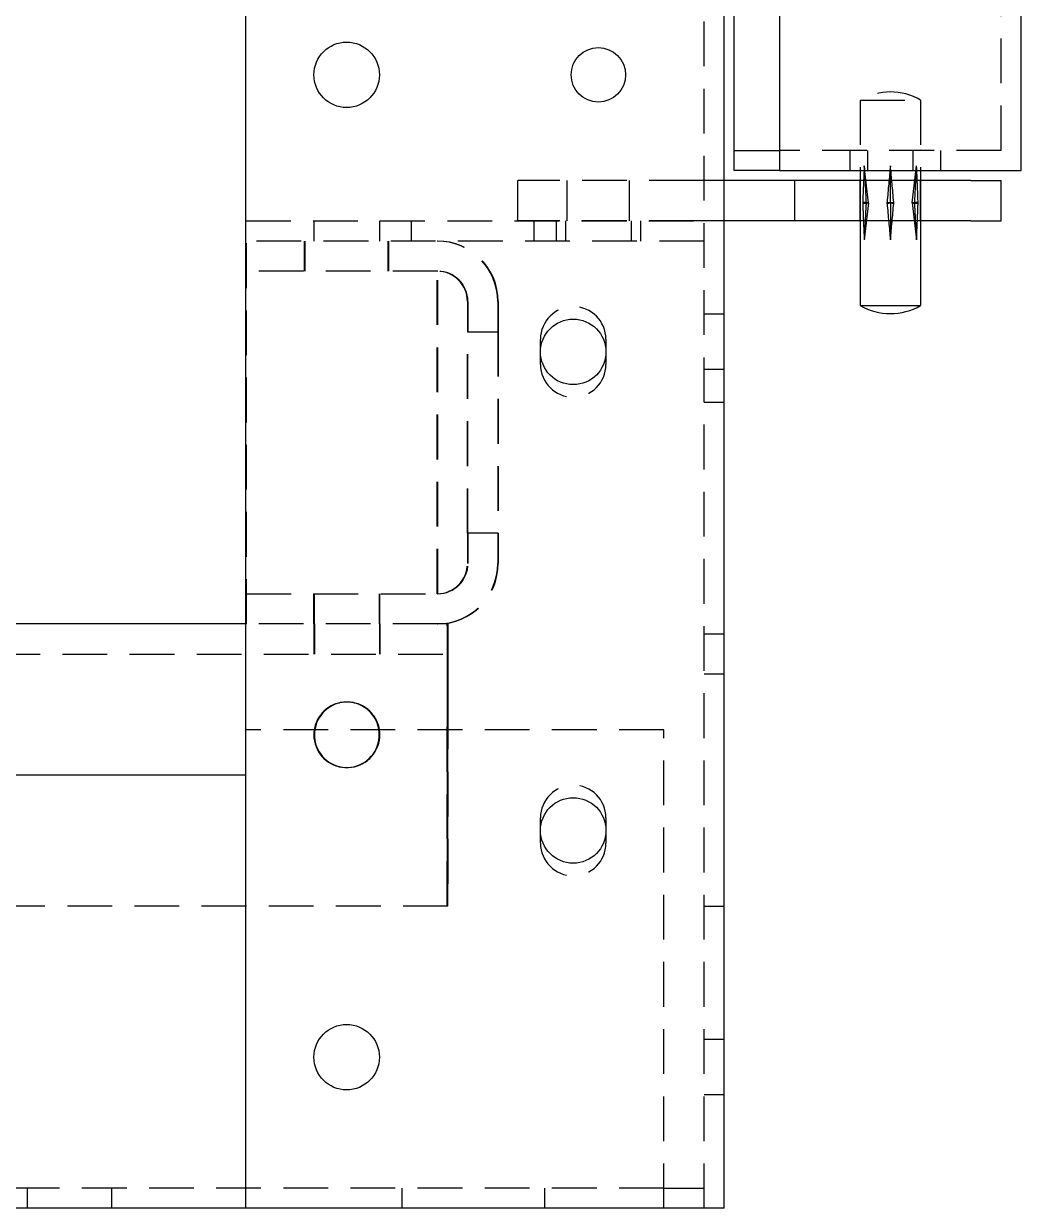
# Model space of a CAD drawing. Header units: millimetres. Extents: x -116965 to 323937, y 291661 to 566926.
# Drawn here: x -23491.9 to -23421.1, y 302774.6 to 302858.6 of the extents above; entities that cross this region are included whole.
import ezdxf

# ---------------------------------------------------------------- set-up
doc = ezdxf.new("R2010")
doc.units = ezdxf.units.MM
doc.linetypes.add('HIDDEN2', pattern=[4.7625, 3.175, -1.5875])
doc.layers.add('ALPHA', color=255, linetype='Continuous')
doc.layers.add('Pointille_Court', color=40, linetype='HIDDEN2', lineweight=25)

msp = doc.modelspace()

# ---------------------------------------------------------------- linework, layer by layer
at = {"layer": 'ALPHA'}
for p, q in [((-23476.096351, 302774.568384), (-23476.096351, 303595.996955)), ((-23442.167779, 302774.568384), (-23442.167779, 303595.996955)), ((-23438.239208, 302985.996955), (-23438.239208, 302848.139813)), ((-23421.096351, 302848.139813), (-23421.096351, 302985.996955)), ((-23441.453493, 302849.568384), (-23441.453493, 302984.568384)), ((-23441.453493, 302848.139813), (-23441.453493, 302849.568384)), ((-23441.453493, 302849.568384), (-23438.239208, 302849.568384)), ((-23438.239208, 302848.139813), (-23441.453493, 302848.139813)), ((-23438.239208, 302848.139813), (-23421.096351, 302848.139813)), ((-23432.524922, 302848.139813), (-23432.524922, 302847.425527)), ((-23428.239208, 302848.139813), (-23428.239208, 302847.425527)), ((-23437.167779, 302847.425527), (-23442.167779, 302847.425527)), ((-23437.167779, 302844.568384), (-23437.167779, 302847.425527)), ((-23424.667779, 302847.425527), (-23437.167779, 302847.425527)), ((-23424.667779, 302847.425527), (-23422.524922, 302847.425527)), ((-23422.524922, 302844.568384), (-23422.524922, 302847.425527)), ((-23437.167779, 302844.568384), (-23442.167779, 302844.568384)), ((-23424.667779, 302844.568384), (-23437.167779, 302844.568384)), ((-23432.524922, 302844.568384), (-23432.524922, 302838.568384)), ((-23428.239208, 302844.568384), (-23428.239208, 302838.568384)), ((-23424.667779, 302844.568384), (-23422.524922, 302844.568384)), ((-23432.524922, 302838.568384), (-23428.239208, 302838.568384)), ((-23476.096351, 302815.996955), (-23498.914718, 302815.996955)), ((-23476.096351, 302805.28267), (-23836.810636, 302805.28267)), ((-23476.096351, 302774.568384), (-23836.810636, 302774.568384)), ((-23442.167779, 302774.568384), (-23476.096351, 302774.568384))]:
    msp.add_line(p, q, dxfattribs=at)
for centre, radius in [((-23468.953493, 302854.925527), 2.321429), ((-23451.096351, 302854.925527), 1.928571), ((-23452.882065, 302835.28267), 2.321429), ((-23452.882065, 302801.354098), 2.321429), ((-23468.953493, 302785.28267), 2.321429)]:
    msp.add_circle(centre, radius, dxfattribs=at)
msp.add_arc((-23430.382065, 302842.300527), 4.303571, 240.13716564, 299.86283436, dxfattribs=at)
for centre, major_axis, ratio, start_param, end_param in [((-23430.382065, 302832.865642), (0.178496, -27.382401), 0.077984763, 4.120136186, 4.151245589), ((-23430.382065, 302832.865642), (-1.940249, 27.382328), 0.03321647, 0.976698248, 1.007807652), ((-23430.382065, 302832.865642), (1.940249, 27.382328), 0.03321647, 5.275377656, 5.306487059), ((-23430.382065, 302832.865642), (-0.178496, -27.382401), 0.077984763, 2.131939718, 2.163049122), ((-23430.382065, 302858.842555), (0.178496, 27.382401), 0.077984763, 2.119666454, 2.177789809), ((-23430.382065, 302858.842555), (-1.940249, -27.382328), 0.03321647, 5.263104392, 5.321227747), ((-23430.382065, 302858.842555), (1.940249, -27.382328), 0.03321647, 0.96195756, 1.020080915), ((-23430.382065, 302858.842555), (-0.178496, 27.382401), 0.077984763, 4.105395498, 4.163518853)]:
    msp.add_ellipse(centre, major_axis=major_axis, ratio=ratio, start_param=start_param, end_param=end_param, dxfattribs=at)
at = {"layer": 'Pointille_Court'}
for p, q in [((-23443.596351, 302774.568384), (-23443.596351, 303595.996955)), ((-23422.524922, 302849.568384), (-23422.524922, 302984.568384)), ((-23432.524922, 302853.139813), (-23432.524922, 302848.139813)), ((-23432.524922, 302853.139813), (-23428.239208, 302853.139813)), ((-23428.239208, 302853.139813), (-23428.239208, 302848.139813)), ((-23422.524922, 302849.568384), (-23438.239208, 302849.568384)), ((-23433.239208, 302848.139813), (-23433.239208, 302849.568384)), ((-23431.989208, 302848.139813), (-23431.989208, 302849.568384)), ((-23428.774922, 302848.139813), (-23428.774922, 302849.568384)), ((-23426.810636, 302848.139813), (-23426.810636, 302849.568384)), ((-23431.926423, 302845.854098), (-23432.237834, 302848.473146)), ((-23430.382065, 302845.854098), (-23430.382065, 302848.473146)), ((-23428.837707, 302845.854098), (-23428.526296, 302848.473146)), ((-23456.810636, 302844.568384), (-23456.810636, 302847.425527)), ((-23444.310636, 302847.425527), (-23456.810636, 302847.425527)), ((-23453.310636, 302844.568384), (-23453.310636, 302847.425527)), ((-23448.882065, 302844.568384), (-23448.882065, 302847.425527)), ((-23442.167779, 302847.425527), (-23444.310636, 302847.425527)), ((-23432.524922, 302847.425527), (-23432.524922, 302844.568384)), ((-23432.524922, 302844.568384), (-23432.524922, 302847.425527)), ((-23428.239208, 302847.425527), (-23428.239208, 302844.568384)), ((-23428.239208, 302844.568384), (-23428.239208, 302847.425527)), ((-23431.926423, 302845.854098), (-23432.347874, 302845.90155)), ((-23432.347874, 302845.806646), (-23431.926423, 302845.854098)), ((-23432.346192, 302845.854098), (-23432.106106, 302845.854098)), ((-23431.926423, 302845.854098), (-23432.344496, 302845.90168)), ((-23431.926423, 302845.854098), (-23432.344496, 302845.806516)), ((-23431.926423, 302845.854098), (-23432.237834, 302843.235051)), ((-23432.108616, 302845.90168), (-23431.926423, 302845.854098)), ((-23432.108616, 302845.806516), (-23431.926423, 302845.854098)), ((-23431.926423, 302845.854098), (-23432.106106, 302845.854098)), ((-23432.103599, 302845.90155), (-23431.926423, 302845.854098)), ((-23431.926423, 302845.854098), (-23432.103599, 302845.806646)), ((-23430.626339, 302845.90155), (-23430.382065, 302845.854098)), ((-23430.382065, 302845.854098), (-23430.626339, 302845.806646)), ((-23430.382065, 302845.854098), (-23430.62215, 302845.854098)), ((-23430.617945, 302845.90168), (-23430.382065, 302845.854098)), ((-23430.617945, 302845.806516), (-23430.382065, 302845.854098)), ((-23430.382065, 302845.854098), (-23430.146185, 302845.90168)), ((-23430.382065, 302845.854098), (-23430.13779, 302845.90155)), ((-23430.141979, 302845.854098), (-23430.382065, 302845.854098)), ((-23430.13779, 302845.806646), (-23430.382065, 302845.854098)), ((-23430.382065, 302845.854098), (-23430.146185, 302845.806516)), ((-23430.382065, 302845.854098), (-23430.382065, 302843.235051)), ((-23428.837707, 302845.854098), (-23428.655513, 302845.90168)), ((-23428.419634, 302845.90168), (-23428.837707, 302845.854098)), ((-23428.416256, 302845.90155), (-23428.837707, 302845.854098)), ((-23428.837707, 302845.854098), (-23428.66053, 302845.90155)), ((-23428.837707, 302845.854098), (-23428.526296, 302843.235051)), ((-23428.658023, 302845.854098), (-23428.837707, 302845.854098)), ((-23428.419634, 302845.806516), (-23428.837707, 302845.854098)), ((-23428.837707, 302845.854098), (-23428.416256, 302845.806646)), ((-23428.66053, 302845.806646), (-23428.837707, 302845.854098)), ((-23428.837707, 302845.854098), (-23428.655513, 302845.806516)), ((-23428.658023, 302845.854098), (-23428.417938, 302845.854098)), ((-23476.096351, 302844.568384), (-23444.310636, 302844.568384)), ((-23471.274922, 302844.568384), (-23471.274922, 302843.139813)), ((-23466.632065, 302844.568384), (-23466.632065, 302843.139813)), ((-23464.382065, 302844.568384), (-23464.382065, 302843.139813)), ((-23444.310636, 302844.568384), (-23456.810636, 302844.568384)), ((-23455.667779, 302844.568384), (-23455.667779, 302843.139813)), ((-23454.096351, 302844.568384), (-23454.096351, 302843.139813)), ((-23453.417779, 302844.568384), (-23453.417779, 302843.139813)), ((-23448.774922, 302844.568384), (-23448.774922, 302843.139813)), ((-23448.096351, 302844.568384), (-23448.096351, 302843.139813)), ((-23442.167779, 302844.568384), (-23444.310636, 302844.568384)), ((-23443.596351, 302843.139813), (-23476.096351, 302843.139813)), ((-23476.060636, 302815.996955), (-23476.060636, 302843.139813)), ((-23471.953493, 302843.139813), (-23471.953493, 302840.996955)), ((-23471.917779, 302843.139813), (-23471.917779, 302840.996955)), ((-23466.024922, 302843.139813), (-23466.024922, 302840.996955)), ((-23465.989208, 302843.139813), (-23465.989208, 302840.996955)), ((-23476.060636, 302840.996955), (-23476.096351, 302840.996955)), ((-23462.489208, 302840.996955), (-23476.060636, 302840.996955)), ((-23462.524922, 302818.139813), (-23462.524922, 302840.996955)), ((-23462.489208, 302840.996955), (-23462.489188, 302840.996955)), ((-23462.489208, 302818.139813), (-23462.489208, 302840.996955)), ((-23460.382065, 302838.863202), (-23460.382065, 302836.711241)), ((-23460.346351, 302838.863202), (-23460.346351, 302836.711241)), ((-23458.239208, 302838.854098), (-23458.239208, 302836.711241)), ((-23458.203493, 302838.854098), (-23458.203493, 302836.711241)), ((-23442.167779, 302837.961241), (-23443.596351, 302837.961241)), ((-23460.382065, 302822.425527), (-23460.382065, 302836.711241)), ((-23460.382065, 302836.711241), (-23460.346351, 302836.711241)), ((-23460.346351, 302822.425527), (-23460.346351, 302836.711241)), ((-23460.346351, 302836.711241), (-23458.203493, 302836.711241)), ((-23458.239208, 302836.711241), (-23458.239208, 302822.425527)), ((-23458.203493, 302836.711241), (-23458.203493, 302822.425527)), ((-23455.203493, 302834.389813), (-23455.203493, 302836.175527)), ((-23450.560636, 302836.175527), (-23450.560636, 302834.389813)), ((-23442.167779, 302834.03267), (-23443.596351, 302834.03267)), ((-23443.596351, 302831.711241), (-23442.167779, 302831.711241)), ((-23460.382065, 302822.425527), (-23460.382065, 302820.28267)), ((-23460.346351, 302822.425527), (-23460.382065, 302822.425527)), ((-23460.346351, 302822.425527), (-23460.346351, 302820.28267)), ((-23458.203493, 302822.425527), (-23460.346351, 302822.425527)), ((-23458.239208, 302822.425527), (-23458.239208, 302820.28267)), ((-23458.203493, 302822.425527), (-23458.203493, 302820.28267)), ((-23476.096351, 302818.139813), (-23476.060636, 302818.139813)), ((-23476.060636, 302818.139813), (-23462.489208, 302818.139813)), ((-23471.274922, 302815.996955), (-23471.274922, 302818.139813)), ((-23471.239208, 302815.996955), (-23471.239208, 302818.139813)), ((-23466.632065, 302815.996955), (-23466.632065, 302818.139813)), ((-23466.596351, 302815.996955), (-23466.596351, 302818.139813)), ((-23476.060636, 302815.996955), (-23476.096351, 302815.996955)), ((-23462.489208, 302815.996955), (-23476.060636, 302815.996955)), ((-23471.274922, 302815.996955), (-23471.274922, 302813.854098)), ((-23471.239208, 302815.996955), (-23471.239208, 302813.854098)), ((-23466.632065, 302815.996955), (-23466.632065, 302813.854098)), ((-23466.596351, 302815.996955), (-23466.596351, 302813.854098)), ((-23461.77397, 302815.996955), (-23462.489208, 302815.996955)), ((-23442.167779, 302815.28267), (-23443.596351, 302815.28267)), ((-23851.059677, 302813.854098), (-23461.77397, 302813.854098)), ((-23442.167779, 302812.425527), (-23443.596351, 302812.425527)), ((-23468.955533, 302810.461241), (-23468.955125, 302810.461241)), ((-23468.951862, 302810.461241), (-23468.951454, 302810.461241)), ((-23468.919819, 302810.461241), (-23468.919411, 302810.461241)), ((-23468.916148, 302810.461241), (-23468.915739, 302810.461241)), ((-23461.812677, 302810.28267), (-23461.812677, 302795.996955)), ((-23461.812269, 302795.996955), (-23461.812269, 302810.28267)), ((-23461.809004, 302810.28267), (-23461.809004, 302795.996955)), ((-23461.808596, 302795.996955), (-23461.808596, 302810.28267)), ((-23461.776963, 302810.28267), (-23461.776963, 302795.996955)), ((-23461.776554, 302795.996955), (-23461.776554, 302810.28267)), ((-23461.77329, 302810.28267), (-23461.77329, 302795.996955)), ((-23461.772882, 302795.996955), (-23461.772882, 302810.28267)), ((-23446.453493, 302808.496955), (-23476.096351, 302808.496955)), ((-23446.453493, 302774.568384), (-23446.453493, 302808.496955)), ((-23468.955534, 302805.818384), (-23468.955126, 302805.818384)), ((-23468.951861, 302805.818384), (-23468.951453, 302805.818384)), ((-23468.91982, 302805.818384), (-23468.919411, 302805.818384)), ((-23468.916147, 302805.818384), (-23468.915739, 302805.818384)), ((-23455.203493, 302800.461241), (-23455.203493, 302802.246955)), ((-23450.560636, 302802.246955), (-23450.560636, 302800.461241)), ((-23461.772882, 302795.996955), (-23593.060636, 302795.996955)), ((-23443.596351, 302795.996955), (-23442.167779, 302795.996955)), ((-23442.167779, 302786.53267), (-23443.596351, 302786.53267)), ((-23442.167779, 302782.604098), (-23443.596351, 302782.604098)), ((-23446.453493, 302775.996955), (-23866.453493, 302775.996955)), ((-23491.596351, 302774.568384), (-23491.596351, 302775.996955)), ((-23485.596351, 302774.568384), (-23485.596351, 302775.996955)), ((-23465.024922, 302774.568384), (-23465.024922, 302775.996955)), ((-23454.882065, 302774.568384), (-23454.882065, 302775.996955)), ((-23446.453493, 302775.996955), (-23443.596351, 302775.996955))]:
    msp.add_line(p, q, dxfattribs=at)
for centre, radius, start, end in [((-23430.382065, 302849.40767), 4.303571, 60.13716564, 119.86283436), ((-23462.524922, 302838.854098), 4.285714, 0, 90), ((-23462.489208, 302838.854098), 4.285714, 0, 90), ((-23462.524903, 302838.854098), 2.142857, 0.24342475, 90), ((-23462.489188, 302838.854098), 2.142857, 0.24342475, 90), ((-23452.882065, 302836.175527), 2.321429, 0, 180), ((-23452.882065, 302834.389813), 2.321429, 180, 0), ((-23462.524922, 302820.28267), 2.142857, 270, 0), ((-23462.524922, 302820.28267), 4.285714, 270, 0), ((-23462.489208, 302820.28267), 2.142857, 270, 0), ((-23462.489208, 302820.28267), 4.285714, 270, 0), ((-23468.955534, 302808.139813), 2.321428, 67.38013465, 112.61986535), ((-23468.955126, 302808.139813), 2.321428, 67.38013465, 112.61986535), ((-23468.951861, 302808.139813), 2.321428, 67.38013465, 112.61986535), ((-23468.951453, 302808.139813), 2.321428, 67.38013465, 112.61986535), ((-23468.91982, 302808.139813), 2.321428, 67.38013465, 112.61986535), ((-23468.919411, 302808.139813), 2.321428, 67.38013465, 112.61986535), ((-23468.916147, 302808.139813), 2.321428, 67.38013465, 112.61986535), ((-23468.915739, 302808.139813), 2.321428, 67.38013465, 112.61986535), ((-23452.882065, 302802.246955), 2.321429, 0, 180), ((-23452.882065, 302800.461241), 2.321429, 180, 0)]:
    msp.add_arc(centre, radius, start, end, dxfattribs=at)
for centre, major_axis, ratio, start_param, end_param in [((-23430.382065, 302832.865642), (0.178496, -27.382401), 0.077984763, 4.105395498, 4.120136186), ((-23430.382065, 302832.865642), (-1.940249, 27.382328), 0.03321647, 0.96195756, 0.976698248), ((-23430.382065, 302832.865642), (1.764181, 27.382292), 0.044420974, 0.967173136, 1.077473861), ((-23430.382065, 302832.865642), (-1.764181, 27.382292), 0.044420974, 5.205711446, 5.316012171), ((-23430.382065, 302832.865642), (1.940249, 27.382328), 0.03321647, 5.306487059, 5.321227747), ((-23430.382065, 302832.865642), (-0.178496, -27.382401), 0.077984763, 2.163049122, 2.177789809), ((-23430.382065, 302832.865642), (0.178496, -27.382401), 0.077984763, 4.151245589, 4.215696223), ((-23430.382065, 302832.865642), (-1.940249, 27.382328), 0.03321647, 1.007807652, 1.072258285), ((-23430.382065, 302832.865642), (1.940249, 27.382328), 0.03321647, 5.210927023, 5.275377656), ((-23430.382065, 302832.865642), (-0.178496, -27.382401), 0.077984763, 2.067489085, 2.131939718), ((-23430.382065, 302845.609261), (-2.142787, 0.255972), 0.067686888, 5.87797278, 5.88191515), ((-23430.382065, 302858.842555), (0.178496, 27.382401), 0.077984763, 2.063546715, 2.065514158), ((-23430.382065, 302832.865642), (0.178496, -27.382401), 0.077984763, 4.217671149, 4.219638592), ((-23430.382065, 302846.098935), (2.142787, 0.255972), 0.067686888, 3.542862811, 3.54680518), ((-23430.382065, 302858.842555), (0.178496, 27.382401), 0.077984763, 2.067489085, 2.119666454), ((-23430.382065, 302858.842555), (-1.940249, -27.382328), 0.03321647, 5.210927023, 5.263104392), ((-23430.382065, 302845.609261), (-2.142787, 0.255972), 0.067686888, 5.653428962, 5.657371331), ((-23430.382065, 302846.098935), (2.142787, 0.255972), 0.067686888, 3.76740663, 3.771348999), ((-23430.382065, 302858.842555), (-1.940249, -27.382328), 0.03321647, 5.206984653, 5.208952096), ((-23430.382065, 302832.865642), (-1.940249, 27.382328), 0.03321647, 1.074233211, 1.076200654), ((-23430.382065, 302845.609261), (-2.142857, 0), 0.137296594, 4.822689705, 4.826632074), ((-23430.382065, 302858.842555), (1.764181, -27.382292), 0.044420974, 5.201769077, 5.203736519), ((-23430.382065, 302832.865642), (1.764181, 27.382292), 0.044420974, 1.079448788, 1.08141623), ((-23430.382065, 302846.098935), (2.142857, 0), 0.137296594, 4.598145886, 4.602088256), ((-23430.382065, 302858.842555), (1.764181, -27.382292), 0.044420974, 5.205711446, 5.316012171), ((-23430.382065, 302858.842555), (-1.764181, -27.382292), 0.044420974, 0.967173136, 1.077473861), ((-23430.382065, 302845.609261), (-2.142857, 0), 0.137296594, 4.598145886, 4.602088256), ((-23430.382065, 302846.098935), (2.142857, 0), 0.137296594, 4.822689705, 4.826632074), ((-23430.382065, 302858.842555), (-1.764181, -27.382292), 0.044420974, 1.079448788, 1.08141623), ((-23430.382065, 302832.865642), (-1.764181, 27.382292), 0.044420974, 5.201769077, 5.203736519), ((-23430.382065, 302845.609261), (-2.142787, -0.255972), 0.067686888, 3.76740663, 3.771348999), ((-23430.382065, 302858.842555), (1.940249, -27.382328), 0.03321647, 1.074233211, 1.076200654), ((-23430.382065, 302832.865642), (1.940249, 27.382328), 0.03321647, 5.206984653, 5.208952096), ((-23430.382065, 302846.098935), (2.142787, -0.255972), 0.067686888, 5.653428962, 5.657371331), ((-23430.382065, 302858.842555), (1.940249, -27.382328), 0.03321647, 1.020080915, 1.072258285), ((-23430.382065, 302858.842555), (-0.178496, 27.382401), 0.077984763, 4.163518853, 4.215696223), ((-23430.382065, 302845.609261), (-2.142787, -0.255972), 0.067686888, 3.542862811, 3.54680518), ((-23430.382065, 302846.098935), (2.142787, -0.255972), 0.067686888, 5.87797278, 5.88191515), ((-23430.382065, 302858.842555), (-0.178496, 27.382401), 0.077984763, 4.217671149, 4.219638592), ((-23430.382065, 302832.865642), (-0.178496, -27.382401), 0.077984763, 2.063546715, 2.065514158), ((-23461.811589, 302810.28267), (0, 5.714286), 0.00019044, 0, 1.570796327), ((-23461.809684, 302810.28267), (0, 5.714286), 0.00019044, 4.71238898, 6.283185307), ((-23461.775874, 302810.28267), (0, 5.714286), 0.00019044, 0, 1.570796327), ((-23461.77397, 302810.28267), (0, 5.714286), 0.00019044, 4.71238898, 6.283185307), ((-23461.811589, 302810.28267), (0, 3.571429), 0.00019044, 0, 1.570796327), ((-23461.809684, 302810.28267), (0, 3.571429), 0.00019044, 4.71238898, 6.283185307), ((-23461.775874, 302810.28267), (0, 3.571429), 0.00019044, 0, 1.570796327), ((-23461.77397, 302810.28267), (0, 3.571429), 0.00019044, 4.71238898, 6.283185307), ((-23468.955126, 302808.139813), (0, 2.321429), 0.999999982, 0.39479112, 4.71238898), ((-23468.951861, 302808.139813), (0, 2.321429), 0.999999982, 0.39479112, 4.71238898), ((-23468.951453, 302808.139813), (0, 2.321429), 0.999999982, 0.39479112, 4.71238898), ((-23468.919411, 302808.139813), (0, 2.321429), 0.999999982, 0.39479112, 4.71238898), ((-23468.916147, 302808.139813), (0, 2.321429), 0.999999982, 0.39479112, 4.71238898), ((-23468.915739, 302808.139813), (0, 2.321429), 0.999999982, 0.39479112, 4.71238898), ((-23468.955534, 302808.139813), (0, 2.321429), 0.999999982, 0.39479112, 1.570796327), ((-23468.955534, 302808.139813), (0, 2.321429), 0.999999982, 1.570796327, 5.888394187), ((-23468.91982, 302808.139813), (0, 2.321429), 0.999999982, 0.39479112, 1.570796327), ((-23468.91982, 302808.139813), (0, 2.321429), 0.999999982, 1.570796327, 5.888394187), ((-23468.955126, 302808.139813), (0, 2.321429), 0.999999982, 4.71238898, 5.888394187), ((-23468.951861, 302808.139813), (0, 2.321429), 0.999999982, 4.71238898, 5.888394187), ((-23468.951453, 302808.139813), (0, 2.321429), 0.999999982, 4.71238898, 5.888394187), ((-23468.919411, 302808.139813), (0, 2.321429), 0.999999982, 4.71238898, 5.888394187), ((-23468.916147, 302808.139813), (0, 2.321429), 0.999999982, 4.71238898, 5.888394187), ((-23468.915739, 302808.139813), (0, 2.321429), 0.999999982, 4.71238898, 5.888394187)]:
    msp.add_ellipse(centre, major_axis=major_axis, ratio=ratio, start_param=start_param, end_param=end_param, dxfattribs=at)

doc.saveas('drawing.dxf')
